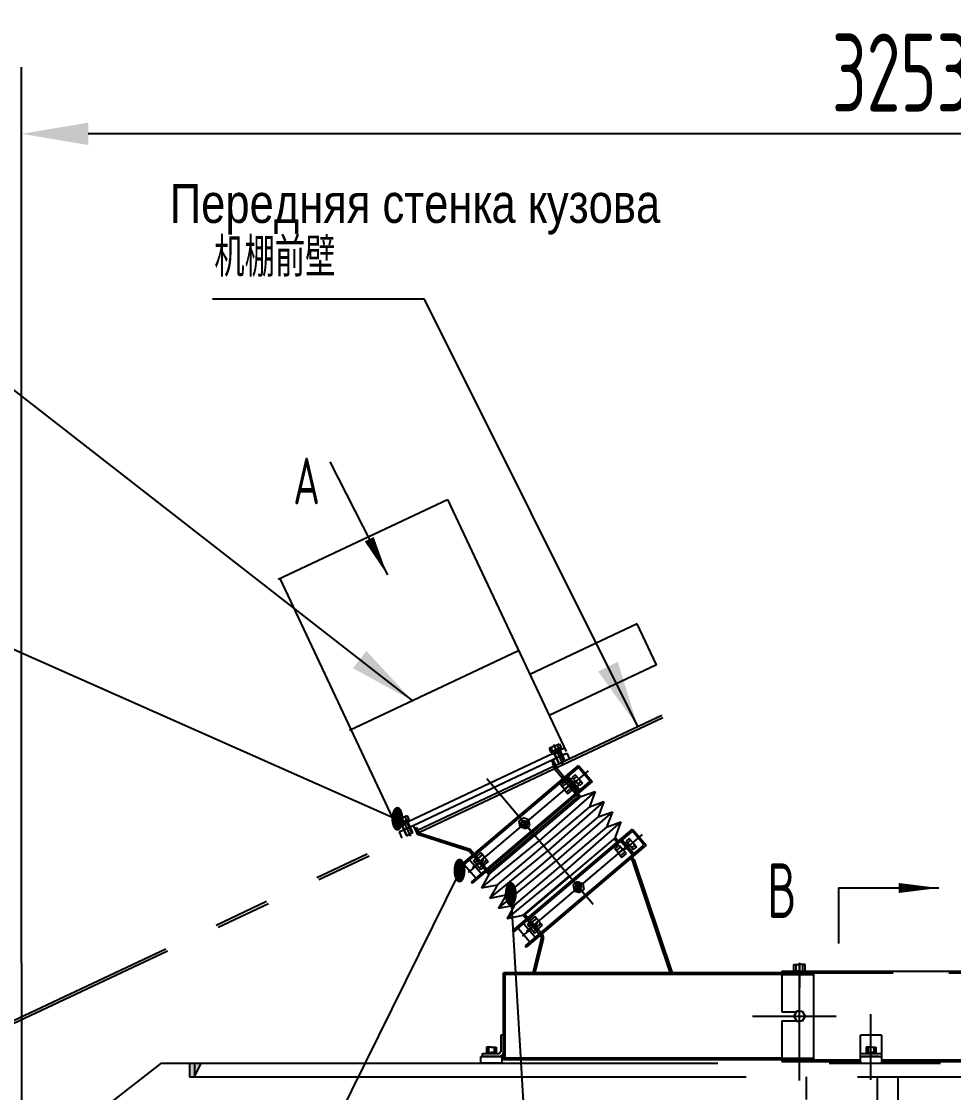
# Model space of a CAD drawing. Header units: millimetres. Extents: x 0 to 16800, y -462 to 11880.
# Drawn here: x 3570 to 5244, y 7630 to 9554 of the extents above; entities that cross this region are included whole.
import ezdxf
from ezdxf.enums import TextEntityAlignment as Align

# ---------------------------------------------------------------- set-up
doc = ezdxf.new("R2010")
doc.units = ezdxf.units.MM
doc.header["$LTSCALE"] = 400
for name, pattern in [('F', [0.75, 0.5, -0.25]), ('G', [2, 1.25, -0.25, 0.25, -0.25]), ('K', [2.5, 1.25, -0.25, 0.25, -0.25, 0.25, -0.25])]:
    doc.linetypes.add(name, pattern=pattern)
for name, color, linetype in [('01', 7, 'Continuous'), ('02', 1, 'Continuous'), ('04', 2, 'F'), ('05', 4, 'G'), ('07', 6, 'K'), ('08', 1, 'Continuous'), ('11', 3, 'Continuous')]:
    doc.layers.add(name, color=color, linetype=linetype)
doc.styles.get("Standard").update_dxf_attribs({"font": 'isocp', "width": 0.707, "bigfont": 'intecad.shx'})
doc.dimstyles.new('INTE', dxfattribs={"dimscale": 40, "dimtxt": 3.5, "dimasz": 3, "dimexe": 3, "dimexo": 0, "dimgap": 1, "dimtad": 1, "dimdec": 3, "dimdsep": 46, "dimtxsty": 'Standard', "dimcen": 0, "dimclrd": 1, "dimclre": 1, "dimclrt": 3, "dimaunit": 1, "dimadec": 0, "dimazin": 0, "dimtfac": 1, "dimtdec": 3, "dimtmove": 0, "dimatfit": 0, "dimfxl": 0, "dimarcsym": 0})

# ---------------------------------------------------------------- blocks, each defined once
blk = doc.blocks.new('dfgd')
at = {"layer": '07', "linetype": 'K', "ltscale": 2}
for points in [[(4981.8, 8834.6), (4972.8, 8834.6), (4972.8, 8809.6), (4981.8, 8809.6)], [(4993.5, 8834.6), (4981.8, 8834.6), (4981.8, 8809.6)]]:
    blk.add_hatch(color=6, dxfattribs=at).paths.add_polyline_path(points)
at = {"layer": '07', "color": 6, "linetype": 'K', "ltscale": 2}
for p, q in [((4921.8, 8834.6), (4507, 8512.4)), ((4921.8, 8834.6), (9259.8, 8834.6)), ((4972.8, 8834.6), (4972.8, 8809.6)), ((4981.8, 8809.6), (4993.5, 8834.6)), ((4981.8, 8834.6), (4981.8, 8809.6)), ((4972.8, 8809.6), (9261.1, 8809.6)), ((6080.8, 7569.2), (6080.8, 8809.6)), ((6207.8, 8809.6), (6207.8, 7541.6)), ((6245.8, 7533.3), (6245.8, 8809.6))]:
    blk.add_line(p, q, dxfattribs=at)
blk = doc.blocks.new('*D131')
at = {"layer": '08', "color": 1, "lineweight": -2}
for p, q in [((3569.8, 7862.3), (3569.8, 9472.2)), ((6823.7, 9370.6), (6823.7, 9232.2)), ((6703.7, 9352.2), (3689.8, 9352.2))]:
    blk.add_line(p, q, dxfattribs=at)
at = {"layer": '08', "color": 1}
for points in [[(3689.8, 9372.2), (3689.8, 9332.2), (3569.8, 9352.2)], [(6703.7, 9372.2), (6703.7, 9332.2), (6823.7, 9352.2)]]:
    blk.add_solid(points, dxfattribs=at)
at = {"layer": 'Defpoints', "color": 0}
for p in [(6823.7, 9370.6), (3569.8, 9352.2), (3569.8, 7862.3)]:
    blk.add_point(p, dxfattribs=at)
at = {"layer": '08', "color": 3, "insert": (5196.8, 9462.2), "char_height": 140, "attachment_point": 5}
blk.add_mtext('3253.9', dxfattribs=at)
blk = doc.blocks.new('weewr')
for p, q in [((6476.1, 13036.6), (6758.8, 13036.6)), ((6476.1, 13033.6), (6753.7, 13033.6)), ((6499.7, 12998.6), (6499.7, 13036.6)), ((6722.6, 13036.6), (6722.6, 13033.6)), ((6729.2, 13033.6), (6729.2, 13001.6)), ((6745.4, 13036.6), (6745.4, 13033.6)), ((6756.7, 13030.6), (6756.7, 13004.6)), ((6758.8, 13036.6), (6758.8, 12998.6)), ((6753.7, 13001.6), (6476.1, 13001.6)), ((6758.8, 12998.6), (6476.1, 12998.6)), ((6722.6, 13001.6), (6722.6, 12998.6)), ((6745.4, 13001.6), (6745.4, 12998.6))]:
    blk.add_line(p, q)
for centre, start, end in [((6753.7, 13030.6), 0, 90), ((6753.7, 13004.6), 270, 0)]:
    blk.add_arc(centre, 3, start, end)
at = {"layer": '01'}
for p, q in [((6476.1, 13036.6), (6476.1, 13033.6)), ((6487.4, 13033.6), (6487.4, 13001.6)), ((6476.1, 13001.6), (6476.1, 12998.6))]:
    blk.add_line(p, q, dxfattribs=at)
at = {"layer": '01', "color": 7, "linetype": 'Continuous', "ltscale": 2}
for p, q in [((6743.7, 13027.6), (6736.2, 13027.6)), ((6736.2, 13027.6), (6736.2, 13017.6)), ((6743.7, 13017.6), (6743.7, 13027.6)), ((6736.2, 13026.2), (6732.2, 13026.2)), ((6736.2, 13017.6), (6732.2, 13019.9)), ((6736.2, 13015.4), (6732.2, 13017.6)), ((6736.2, 13009), (6732.2, 13009)), ((6736.2, 13023.6), (6743.7, 13023.6)), ((6736.2, 13007.6), (6736.2, 13017.6)), ((6736.2, 13011.6), (6743.7, 13011.6)), ((6743.7, 13007.6), (6736.2, 13007.6)), ((6743.7, 13017.6), (6743.7, 13007.6))]:
    blk.add_line(p, q, dxfattribs=at)
at = {"layer": '04', "color": 2, "linetype": 'F', "ltscale": 2}
for p, q in [((6504.2, 13027.6), (6511.7, 13027.6)), ((6504.2, 13017.6), (6504.2, 13027.6)), ((6511.7, 13027.6), (6511.7, 13017.6)), ((6511.7, 13023.6), (6504.2, 13023.6)), ((6504.2, 13017.6), (6504.2, 13007.6)), ((6511.7, 13011.6), (6504.2, 13011.6)), ((6504.2, 13007.6), (6511.7, 13007.6)), ((6511.7, 13026.2), (6515.7, 13026.2)), ((6511.7, 13017.6), (6515.7, 13019.9)), ((6511.7, 13007.6), (6511.7, 13017.6)), ((6511.7, 13015.4), (6515.7, 13017.6)), ((6511.7, 13009), (6515.7, 13009))]:
    blk.add_line(p, q, dxfattribs=at)
at = {"layer": '04', "color": 2, "linetype": 'F'}
for p, q in [((6729.2, 13036.6), (6729.2, 12998.6)), ((6732.2, 13033.6), (6732.2, 13001.6))]:
    blk.add_line(p, q, dxfattribs=at)
at = {"layer": '05', "color": 4, "linetype": 'G'}
for p, q in [((6483.9, 13017.6), (6519.6, 13017.6)), ((6722.1, 13017.6), (6766.6, 13017.6))]:
    blk.add_line(p, q, dxfattribs=at)
blk = doc.blocks.new('*U137')
at = {"layer": '01'}
for p, q in [((-9.2, 3.1), (-9.2, 0)), ((0, 3.1), (-9.2, 3.1)), ((-9.2, 0), (0, 0)), ((0, 0), (-1.8, 3.1)), ((0, 3.1), (1.8, 0)), ((0, 3.1), (9.2, 3.1)), ((9.2, 0), (0, 0)), ((9.2, 3.1), (9.2, 0))]:
    blk.add_line(p, q, dxfattribs=at)
at = {"layer": '05'}
blk.add_line((0, 5.2), (0, -2.1), dxfattribs=at)

msp = doc.modelspace()

# ---------------------------------------------------------------- linework, layer by layer
for p, q in [((4935.8048, 7847.9449), (4935.8048, 7775.1949)), ((4935.8048, 7775.1949), (4962.362, 7775.1949)), ((4935.8048, 7758.6949), (4935.8048, 7685.9449)), ((4935.8048, 7758.6949), (4962.4231, 7758.6949)), ((4435.8048, 7732.9449), (4430.8048, 7732.9449)), ((4430.8048, 7732.9449), (4430.8048, 7703.9449)), ((4397.8048, 7699.9449), (4426.8048, 7699.9449)), ((4397.8048, 7694.9449), (4397.8048, 7699.9449)), ((4394.8048, 7694.9449), (4432.8048, 7694.9449)), ((4394.8048, 7682.9449), (4394.8048, 7694.9449)), ((4427.8048, 7694.9449), (4397.8048, 7694.9449)), ((4432.8048, 7694.9449), (4432.8048, 7682.9449)), ((4935.8048, 7691.9449), (4435.8048, 7691.9449)), ((4935.8048, 7688.9449), (4435.8048, 7688.9449)), ((5114.8048, 7688.9449), (5991.8048, 7688.9449)), ((5114.8048, 7685.9449), (5991.8048, 7685.9449))]:
    msp.add_line(p, q)
for centre, radius in [((4426.8048, 7703.9449), 4), ((4427.8048, 7702.9449), 8)]:
    msp.add_arc(centre, radius, 270, 0)
at = {"layer": '01'}
for p, q in [((4526.8739, 8252.1923), (4535.9349, 8256.4583)), ((4535.4971, 8247.9625), (4532.3023, 8254.748)), ((4535.9349, 8256.4583), (4539.1296, 8249.6727)), ((4526.8739, 8252.1923), (4517.8129, 8247.9262)), ((4517.8129, 8247.9262), (4521.0076, 8241.1407)), ((4521.0076, 8241.1407), (4530.0686, 8245.4067)), ((4524.6402, 8242.8509), (4521.4454, 8249.6365)), ((4524.6402, 8242.8509), (4535.2893, 8220.2324)), ((4526.8765, 8238.101), (4532.3049, 8240.6568)), ((4539.1296, 8249.6727), (4530.0686, 8245.4067)), ((4537.7334, 8243.2126), (4532.3049, 8240.6568)), ((4535.4971, 8247.9625), (4546.1461, 8225.344)), ((4535.2893, 8220.2324), (4540.7177, 8222.7882)), ((4546.1461, 8225.344), (4540.7177, 8222.7882)), ((4546.1461, 8225.344), (4540.7177, 8222.7882)), ((4574.6401, 8161.5713), (4492.0475, 8091.5768)), ((4600.4092, 8170.9027), (4499.7725, 8082.4614)), ((4574.6401, 8161.5713), (4568.2906, 8169.0636)), ((4574.6401, 8161.5713), (4600.4092, 8170.9027)), ((4600.4092, 8170.9027), (4590.1023, 8143.3262)), ((4590.1023, 8143.3262), (4507.5096, 8073.3317)), ((4615.8713, 8152.6576), (4515.2346, 8064.2162)), ((4590.1023, 8143.3262), (4615.8713, 8152.6576)), ((4615.8713, 8152.6576), (4605.5644, 8125.081)), ((4253.2711, 8123.3765), (4244.2101, 8119.1105)), ((4251.0374, 8114.0351), (4247.8427, 8120.8207)), ((4253.2711, 8123.3765), (4262.3321, 8127.6425)), ((4265.5268, 8120.857), (4256.4658, 8116.5909)), ((4261.8943, 8119.1467), (4258.6996, 8125.9323)), ((4262.3321, 8127.6425), (4265.5268, 8120.857)), ((4605.5644, 8125.081), (4522.9718, 8055.0865)), ((4631.3335, 8134.4124), (4530.6968, 8045.9711)), ((4605.5644, 8125.081), (4631.3335, 8134.4124)), ((4631.3335, 8134.4124), (4621.0266, 8106.8359)), ((4244.2101, 8119.1105), (4247.4049, 8112.3249)), ((4247.4049, 8112.3249), (4256.4658, 8116.5909)), ((4251.0374, 8114.0351), (4261.6865, 8091.4166)), ((4253.2737, 8109.2853), (4258.7022, 8111.841)), ((4264.1306, 8114.3968), (4258.7022, 8111.841)), ((4261.8943, 8119.1467), (4272.5434, 8096.5282)), ((4621.0266, 8106.8359), (4538.4339, 8036.8414)), ((4646.7957, 8116.1673), (4546.159, 8027.7259)), ((4621.0266, 8106.8359), (4646.7957, 8116.1673)), ((4646.7957, 8116.1673), (4636.4887, 8088.5907)), ((4261.6865, 8091.4166), (4267.1149, 8093.9724)), ((4272.5434, 8096.5282), (4267.1149, 8093.9724)), ((4272.5434, 8096.5282), (4267.1149, 8093.9724)), ((4396.0234, 7997.6926), (4499.7725, 8082.4614)), ((4409.4548, 8021.5823), (4492.0475, 8091.5768)), ((4411.4856, 7979.4475), (4515.2346, 8064.2162)), ((4424.917, 8003.3372), (4507.5096, 8073.3317)), ((4426.9477, 7961.2023), (4530.6968, 8045.9711)), ((4440.3791, 7985.092), (4522.9718, 8055.0865)), ((4666.9427, 8047.0784), (4735.4883, 7843.8265)), ((4670.2591, 8048.1968), (4738.8048, 7844.9449)), ((4409.4548, 8021.5823), (4403.1053, 8029.0746)), ((4442.4099, 7942.9572), (4546.159, 8027.7259)), ((4455.8413, 7966.8469), (4538.4339, 8036.8414)), ((4409.4548, 8021.5823), (4396.0234, 7997.6926)), ((4471.3034, 7948.6017), (4553.8961, 8018.5962)), ((4396.0234, 7997.6926), (4424.917, 8003.3372)), ((4424.917, 8003.3372), (4411.4856, 7979.4475)), ((5037.5644, 7997.481), (5037.5644, 7897.481)), ((4411.4856, 7979.4475), (4440.3791, 7985.092)), ((4440.3791, 7985.092), (4426.9477, 7961.2023)), ((4426.9477, 7961.2023), (4455.8413, 7966.8469)), ((4455.8413, 7966.8469), (4442.4099, 7942.9572)), ((4442.4099, 7942.9572), (4471.3034, 7948.6017)), ((4488.8048, 7844.9449), (4504.15, 7906.6278)), ((4492.2013, 7844.1), (4507.5465, 7905.7829)), ((4435.8048, 7732.9449), (4435.8048, 7702.9449)), ((4413.8048, 7711.4449), (4405.0098, 7711.4449)), ((4405.0098, 7711.4449), (4405.0098, 7699.9449)), ((4405.0098, 7701.9449), (4413.8048, 7701.9449)), ((4408.8048, 7711.4449), (4408.8048, 7701.9449)), ((4413.8048, 7711.4449), (4422.5998, 7711.4449)), ((4422.5998, 7701.9449), (4413.8048, 7701.9449)), ((4418.8048, 7711.4449), (4418.8048, 7701.9449)), ((4422.5998, 7711.4449), (4422.5998, 7699.9449)), ((4432.8048, 7682.9449), (4394.8048, 7682.9449))]:
    msp.add_line(p, q, dxfattribs=at)
at = {"layer": '01', "color": 7, "linetype": 'Continuous'}
for p, q in [((4636.8224, 8088.197), (4471.6371, 7948.208)), ((4634.1522, 8085.9342), (4638.0314, 8081.3569)), ((4636.4887, 8088.5907), (4640.7015, 8083.6197)), ((4662.5994, 8052.3669), (4666.6656, 8047.5688)), ((4665.2695, 8054.6298), (4669.3358, 8049.8316)), ((4471.6371, 7948.208), (4475.5162, 7943.6307)), ((4474.3072, 7950.4709), (4478.1863, 7945.8935)), ((4500.0842, 7914.6408), (4503.1124, 7911.0675)), ((4502.7543, 7916.9036), (4505.7825, 7913.3304)), ((4957.6298, 7860.1449), (4967.5548, 7860.1449)), ((4957.6298, 7847.9449), (4957.6298, 7860.1449)), ((4961.5548, 7847.9449), (4961.5548, 7860.1449)), ((4977.4798, 7860.1449), (4967.5548, 7860.1449)), ((4973.5548, 7847.9449), (4973.5548, 7860.1449)), ((4977.4798, 7847.9449), (4977.4798, 7860.1449)), ((4935.8048, 7844.9449), (4435.8048, 7844.9449)), ((4435.8048, 7688.9449), (4435.8048, 7844.9449)), ((4935.8048, 7841.9449), (4435.8048, 7841.9449)), ((4935.8048, 7847.9449), (6214.8548, 7847.9449)), ((4967.5548, 7847.9449), (4957.6298, 7847.9449)), ((4967.5548, 7847.9449), (4977.4798, 7847.9449)), ((4962.8255, 7775.9979), (4957.6298, 7766.9979)), ((4967.5548, 7775.9979), (4962.8255, 7775.9979)), ((4967.5548, 7775.9979), (4972.284, 7775.9979)), ((4972.284, 7775.9979), (4977.4798, 7766.9979)), ((4957.6298, 7766.9979), (4962.8255, 7757.9979)), ((4962.8255, 7757.9979), (4967.5548, 7757.9979)), ((4972.284, 7757.9979), (4967.5548, 7757.9979)), ((4977.4798, 7766.9979), (4972.284, 7757.9979)), ((5114.8048, 7732.9449), (5076.8048, 7732.9449)), ((5076.8048, 7682.9449), (5076.8048, 7732.9449)), ((5114.8048, 7732.9449), (5114.8048, 7682.9449)), ((5076.8048, 7699.9449), (5114.8048, 7699.9449)), ((5087.0098, 7711.4449), (5087.0098, 7699.9449)), ((5095.8048, 7711.4449), (5087.0098, 7711.4449)), ((5087.0098, 7701.9449), (5095.8048, 7701.9449)), ((5090.8048, 7711.4449), (5090.8048, 7701.9449)), ((5095.8048, 7711.4449), (5104.5998, 7711.4449)), ((5104.5998, 7701.9449), (5095.8048, 7701.9449)), ((5100.8048, 7711.4449), (5100.8048, 7701.9449)), ((5104.5998, 7711.4449), (5104.5998, 7699.9449)), ((4935.8048, 7688.9449), (5076.8048, 7688.9449)), ((4935.8048, 7685.9449), (5076.8048, 7685.9449)), ((5076.8048, 7694.9449), (5114.8048, 7694.9449)), ((5076.8048, 7685.9449), (5076.8048, 7682.9449)), ((5076.8048, 7682.9449), (5114.8048, 7682.9449)), ((5109.8048, 7694.9449), (5079.8048, 7694.9449))]:
    msp.add_line(p, q, dxfattribs=at)
at = {"layer": '01'}
for centre, radius, start in [((4665.5213, 8046.599), 1.5, 18.6364098), ((4665.5213, 8046.599), 5, 18.6364098), ((4499.2979, 7907.8349), 5, 346.0297486), ((4499.2979, 7907.8349), 8.5, 346.0297486)]:
    msp.add_arc(centre, radius, start, 40.2801631, dxfattribs=at)
at = {"layer": '02'}
for p, q in [((4124.0062, 8763.0738), (4227.2359, 8559.7818)), ((4245.1565, 8119.7435), (2881.8191, 8724.2203)), ((4536.3749, 8220.7436), (4527.9622, 8238.6122)), ((4545.0605, 8224.8328), (4536.6477, 8242.7014)), ((4262.7722, 8091.9278), (4254.3594, 8109.7964)), ((4271.4577, 8096.017), (4263.0449, 8113.8857)), ((4356.8158, 8026.7591), (3332.8554, 5953.6145)), ((5037.5644, 7997.481), (5217.5644, 7997.481)), ((4448.8842, 7984.6359), (4570.9246, 5953.6145))]:
    msp.add_line(p, q, dxfattribs=at)
for points in [[(4194.637, 8623.9793, 18, 0, 0), (4227.2359, 8559.7818, 0, 0, 0)], [(5217.5644, 7997.481, 0, 18, 0), (5145.5644, 7997.481, 0, 0, 0)]]:
    msp.add_lwpolyline(points, format="xyseb", dxfattribs=at)
at = {"layer": '04'}
for p, q in [((4475.5162, 7943.6307), (4500.0842, 7914.6408)), ((4502.7543, 7916.9036), (4478.1863, 7945.8935))]:
    msp.add_line(p, q, dxfattribs=at)
at = {"layer": '04', "color": 2, "linetype": 'F'}
for p, q in [((4438.8048, 7691.9449), (4438.8048, 7841.9449)), ((4935.8048, 7844.9449), (6163.8548, 7844.9449)), ((4935.8048, 7841.9449), (4992.9548, 7841.9449)), ((4992.9548, 7844.9449), (4992.9548, 7688.9449)), ((4935.8048, 7691.9449), (4992.9548, 7691.9449))]:
    msp.add_line(p, q, dxfattribs=at)
at = {"layer": '05'}
for p, q in [((4525.5683, 8254.9653), (4542.2294, 8219.5774)), ((4597.121, 7967.5914), (4405.6613, 8193.5115)), ((4251.9655, 8126.1495), (4268.6266, 8090.7616)), ((3569.8048, 7862.3347), (3569.8048, 650.4287))]:
    msp.add_line(p, q, dxfattribs=at)
at = {"layer": '05', "color": 142, "linetype": 'G'}
for p, q in [((4564.3082, 8190.5939), (4379.4039, 8033.8937)), ((4661.2871, 8076.16), (4476.3828, 7919.4598))]:
    msp.add_line(p, q, dxfattribs=at)
at = {"layer": '05', "color": 4, "linetype": 'G'}
for p, q in [((4967.5548, 7651.6598), (4967.5548, 7863.0482)), ((4967.5548, 7862.7582), (4967.5548, 7818.5624)), ((4883.3746, 7766.9449), (5033.3787, 7766.9449)), ((5095.8048, 7652.8779), (5095.8048, 7770.7774))]:
    msp.add_line(p, q, dxfattribs=at)
at = {"layer": '07'}
for p, q in [((4031.1295, 8552.169), (4335.1388, 8695.3006)), ((4335.1388, 8695.3006), (4549.536, 8239.9242)), ((4033.8603, 8553.4547), (4248.2575, 8098.0783)), ((4676.1994, 8472.0493), (4483.0606, 8381.117)), ((4710.8407, 8398.4717), (4676.1994, 8472.0493)), ((4158.9186, 8280.7469), (4462.9279, 8423.8785)), ((4710.8407, 8398.4717), (4517.7019, 8307.5394)), ((4243.9328, 8107.2638), (4545.2114, 8249.1097)), ((4273.5902, 8110.0053), (4524.2033, 8227.9972))]:
    msp.add_line(p, q, dxfattribs=at)
at = {"layer": '07', "color": 6, "linetype": 'K'}
for p, q in [((3376.5525, 7675.396), (4720.1168, 8307.9637)), ((3380.088, 7671.8604), (4722.2457, 8303.4396)), ((4521.8603, 8226.8941), (4547.193, 8238.821)), ((4524.2033, 8227.9972), (4549.536, 8239.9242)), ((4549.536, 8239.9242), (4554.6457, 8229.0664)), ((4521.8352, 8226.9473), (4526.9449, 8216.0895)), ((4523.5917, 8221.077), (4526.7586, 8222.5673)), ((4523.5917, 8221.077), (4528.5472, 8210.5469)), ((4524.2033, 8227.9972), (4531.5168, 8212.4563)), ((4528.901, 8218.0147), (4531.03, 8213.4907)), ((4528.901, 8218.0147), (4531.03, 8213.4907)), ((4528.0912, 8211.0849), (4569.4997, 8162.2234)), ((4531.5168, 8212.4563), (4572.1698, 8164.4863)), ((4538.6315, 8181.9516), (4546.8662, 8188.9394)), ((4545.1114, 8174.3154), (4538.6315, 8181.9516)), ((4541.2293, 8178.8903), (4549.464, 8185.8781)), ((4544.3095, 8173.635), (4554.148, 8181.9837)), ((4546.8662, 8188.9394), (4553.3461, 8181.3032)), ((4559.826, 8173.667), (4553.3461, 8181.3032)), ((4572.1698, 8164.4863), (4406.9845, 8024.4972)), ((4545.1114, 8174.3154), (4551.5913, 8166.6792)), ((4548.9935, 8169.7406), (4557.2282, 8176.7283)), ((4551.5913, 8166.6792), (4559.826, 8173.667)), ((4484.5471, 8100.4271), (4462.6711, 8126.2405)), ((4463.9187, 8117.3143), (4467.5953, 8120.4301)), ((4471.2719, 8123.5459), (4467.5953, 8120.4301)), ((4481.0544, 8120.039), (4471.2719, 8123.5459)), ((4482.9093, 8109.8138), (4481.0544, 8120.039)), ((4248.2575, 8098.0783), (4273.5902, 8110.0053)), ((4273.5902, 8110.0053), (4281.4349, 8093.3357)), ((4276.1451, 8104.5764), (4279.3119, 8106.0667)), ((4279.3119, 8106.0667), (4283.9544, 8096.2016)), ((4465.7736, 8107.0891), (4463.9187, 8117.3143)), ((4475.5562, 8103.5823), (4465.7736, 8107.0891)), ((4479.2327, 8106.698), (4475.5562, 8103.5823)), ((4479.2327, 8106.698), (4482.9093, 8109.8138)), ((4248.2325, 8098.1315), (4253.3421, 8087.2737)), ((4278.2671, 8100.0671), (4280.3961, 8095.543)), ((4278.2671, 8100.0671), (4280.3961, 8095.543)), ((4373.8532, 8063.5918), (4281.4349, 8093.3357)), ((4375.877, 8066.6173), (4283.9544, 8096.2016)), ((4406.9845, 8024.4972), (4373.8532, 8063.5918)), ((4409.6546, 8026.7601), (4375.877, 8066.6173)), ((4635.6106, 8067.5375), (4643.8543, 8074.5147)), ((4642.0806, 8059.893), (4635.6106, 8067.5375)), ((4638.2044, 8064.4728), (4646.4481, 8071.45)), ((4641.2778, 8059.2135), (4651.1271, 8067.5495)), ((4643.8543, 8074.5147), (4650.3243, 8066.8701)), ((4645.9568, 8055.3131), (4654.2005, 8062.2903)), ((4656.7944, 8059.2256), (4650.3243, 8066.8701)), ((4395.2562, 8060.4459), (4387.0125, 8053.4687)), ((4387.0125, 8053.4687), (4393.4825, 8045.8242)), ((4397.8501, 8057.3812), (4389.6063, 8050.404)), ((4402.529, 8053.4808), (4392.6798, 8045.1447)), ((4399.9526, 8038.1796), (4393.4825, 8045.8242)), ((4401.7263, 8052.8013), (4395.2562, 8060.4459)), ((4405.6025, 8048.2215), (4397.3588, 8041.2443)), ((4408.1963, 8045.1568), (4399.9526, 8038.1796)), ((4401.7263, 8052.8013), (4408.1963, 8045.1568)), ((4642.0806, 8059.893), (4648.5506, 8052.2484)), ((4648.5506, 8052.2484), (4656.7944, 8059.2256)), ((4559.2597, 8012.2672), (4581.1357, 7986.4538)), ((4564.5741, 8005.9963), (4560.8976, 8002.8805)), ((4564.5741, 8005.9963), (4568.2507, 8009.112)), ((4568.2507, 8009.112), (4578.0332, 8005.6052)), ((4578.0332, 8005.6052), (4579.8882, 7995.38)), ((4560.8976, 8002.8805), (4562.7525, 7992.6553)), ((4562.7525, 7992.6553), (4572.535, 7989.1484)), ((4572.535, 7989.1484), (4576.2116, 7992.2642)), ((4579.8882, 7995.38), (4576.2116, 7992.2642)), ((4492.2156, 7946.0151), (4483.9809, 7939.0273)), ((4483.9809, 7939.0273), (4490.4608, 7931.3911)), ((4494.8134, 7942.9537), (4486.5787, 7935.9659)), ((4499.4974, 7939.0593), (4489.6589, 7930.7106)), ((4496.9406, 7923.7549), (4490.4608, 7931.3911)), ((4498.6955, 7938.3789), (4492.2156, 7946.0151)), ((4502.5776, 7933.804), (4494.3429, 7926.8162)), ((4505.1754, 7930.7427), (4496.9406, 7923.7549)), ((4498.6955, 7938.3789), (4505.1754, 7930.7427))]:
    msp.add_line(p, q, dxfattribs=at)
for centre in [(4473.414, 8113.5641), (4570.3929, 7999.1302)]:
    msp.add_circle(centre, 4.8, dxfattribs=at)
for centre, start, end in [((4473.414, 8113.5641), 127.6688144, 43.722453), ((4570.3929, 7999.1302), 36.8378731, 312.8915117)]:
    msp.add_arc(centre, 6, start, end, dxfattribs=at)

# ---------------------------------------------------------------- block references
at = {"layer": '01', "color": 7, "linetype": 'Continuous'}
msp.add_blockref('dfgd', (-1100.9745, -1151.6207), dxfattribs=at)
at = {"layer": '01', "rotation": 40.28016306456261}
for p in [(7842.7915, -6097.6324), (7939.7703, -6212.0663)]:
    msp.add_blockref('weewr', p, dxfattribs=at)
at = {"layer": '07', "rotation": 25.21167276392741}
for p in [(4531.3891, 8242.602), (4257.7863, 8113.7862)]:
    msp.add_blockref('*U137', p, dxfattribs=at)

# ---------------------------------------------------------------- texts
at = {"layer": '01', "insert": (3836.4191, 9262.249), "char_height": 70, "attachment_point": 1}
msp.add_mtext('{\\fArial|b0|i0|c204|p34;\\W0.8;\\C3;Передняя стенка кузова}', dxfattribs=at)
at = {"layer": '01', "color": 3, "insert": (4133.9628, 9095.412), "char_height": 70, "attachment_point": 9}
msp.add_mtext('机棚前壁', dxfattribs=at)
at = {"layer": '02', "width": 0.605172}
for p, p2 in [((4233.1565, 8099.7435), (4257.1565, 8099.7435)), ((4344.8158, 8006.7591), (4368.8158, 8006.7591)), ((4436.8842, 7964.6359), (4460.8842, 7964.6359))]:
    msp.add_text('\\M+5A1F1', height=40, dxfattribs=at).set_placement(p, p2, align=Align.FIT)
at = {"layer": '11', "width": 0.707}
for s, height, p in [('A', 84, (4058.0272, 8661.4218)), ('B', 98, (4909.4643, 7914.4427))]:
    msp.add_text(s, height=height, dxfattribs=at).set_placement(p, align=Align.BOTTOM_LEFT)

# ---------------------------------------------------------------- dimensions: what is measured, and where the dimension line sits
at = {"layer": '08'}
dim = msp.add_linear_dim(base=(3569.8048, 9352.2175), p1=(6823.7048, 9370.6298), p2=(3569.8048, 7862.3347), dimstyle='INTE', dxfattribs=at)
dim.commit()
dim.dimension.update_dxf_attribs({"geometry": '*D131', "text_midpoint": (5196.7548, 9462.2313)})

# ---------------------------------------------------------------- leaders
at = {"layer": '01', "annotation_type": 0, "has_hookline": 1, "hookline_direction": 1, "text_width": 221.0553}
msp.add_leader([(4676.972, 8287.6506), (4293.9628, 9055.412), (4173.9628, 9055.412)], dimstyle='INTE', dxfattribs=at)
at = {"layer": '02', "color": 1, "linetype": 'Continuous', "annotation_type": 0, "has_hookline": 1, "hookline_direction": 1, "text_width": 102.2793}
msp.add_leader([(4272.0744, 8334.0222), (3372.2837, 9035.2276), (3252.2837, 9035.2276)], dimstyle='INTE', dxfattribs=at)

doc.saveas('drawing.dxf')
